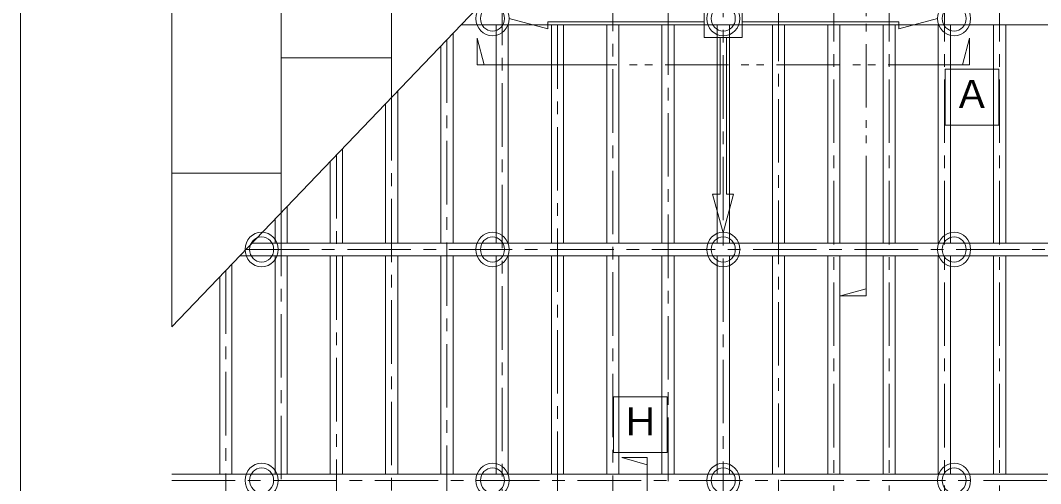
# Model space of a CAD drawing. Units: millimetres on the paper, enlarged 10 times, with parts at other scales. Extents: x -2077 to 2023, y -1433 to 1417.
# Drawn here: x -2077 to -1273, y 410 to 775 of the extents above; entities that cross this region are included whole.
import ezdxf
from ezdxf.enums import TextEntityAlignment as Align

# ---------------------------------------------------------------- set-up
doc = ezdxf.new("R2010")
doc.units = ezdxf.units.MM
doc.header["$LTSCALE"] = 10
doc.linetypes.add('CHAIN1', pattern=[8, 5, -1, 1, -1])
doc.linetypes.add('DOUBLE_CHAIN1', pattern=[8.8, 5, -1, 0.6, -0.6, 0.6, -1])
for name, color, linetype, lineweight in [('0-0_基本', 7, 'Continuous', 9), ('0-1_軸組', 7, 'Continuous', 9), ('0-2_インサート', 7, 'Continuous', 9), ('0-3_文字', 7, 'Continuous', 9), ('0-4_ブレース', 7, 'Continuous', 9), ('0-5_仕上', 7, 'Continuous', 9), ('F-0_図枠', 7, 'Continuous', 9)]:
    doc.layers.add(name, color=color, linetype=linetype, lineweight=lineweight)
doc.styles.add('ＭＳ ゴシック', font='')
doc.styles.get('ＭＳ ゴシック').set_extended_font_data('MS Gothic')

msp = doc.modelspace()

# ---------------------------------------------------------------- linework, layer by layer
at = {"layer": '0-0_基本', "color": 4, "linetype": 'CHAIN1'}
for p, q in [((-1436.07, 1048.28), (-1436.07, 118.28)), ((-1392.48, 1048.28), (-1392.48, 118.28)), ((-1348.9, 1048.28), (-1348.9, 118.28)), ((-1305.32, 1048.28), (-1305.32, 118.28)), ((-1479.65, 1032.78), (-1479.65, 118.28)), ((-1523.23, 987.28), (-1523.23, 118.28)), ((-1566.81, 941.78), (-1566.81, 118.28)), ((-1610.39, 896.28), (-1610.39, 118.28)), ((-1653.97, 850.78), (-1653.97, 118.28)), ((-1697.55, 805.28), (-1697.55, 118.28)), ((-1741.13, 759.78), (-1741.13, 118.28)), ((-1784.72, 714.28), (-1784.72, 118.28)), ((-1828.3, 668.78), (-1828.3, 118.28)), ((-1871.88, 623.28), (-1871.88, 118.28)), ((-1899.65, 594.28), (-860.79, 594.28)), ((-1915.46, 577.78), (-1915.46, 118.28)), ((-1958.08, 412.28), (-860.79, 412.28))]:
    msp.add_line(p, q, dxfattribs=at)
at = {"layer": '0-1_軸組'}
for p, q in [((-1736.34, 764.78), (-1736.34, 599.28)), ((-904.47, 771.28), (-1730.12, 771.28)), ((-1702.34, 771.28), (-1702.34, 599.28)), ((-1692.76, 771.28), (-1692.76, 599.28)), ((-1658.76, 771.28), (-1658.76, 599.28)), ((-1649.18, 771.28), (-1649.18, 599.28)), ((-1615.18, 771.28), (-1615.18, 599.28)), ((-1605.6, 771.28), (-1605.6, 599.28)), ((-1571.6, 771.28), (-1571.6, 599.28)), ((-1562.02, 771.28), (-1562.02, 599.28)), ((-1528.02, 771.28), (-1528.02, 599.28)), ((-1518.44, 771.28), (-1518.44, 599.28)), ((-1484.44, 771.28), (-1484.44, 599.28)), ((-1474.86, 771.28), (-1474.86, 599.28)), ((-1440.85, 771.28), (-1440.85, 599.28)), ((-1431.28, 771.28), (-1431.28, 599.28)), ((-1397.27, 771.28), (-1397.27, 599.28)), ((-1387.69, 771.28), (-1387.69, 599.28)), ((-1353.69, 771.28), (-1353.69, 599.28)), ((-1344.11, 771.28), (-1344.11, 599.28)), ((-1310.11, 771.28), (-1310.11, 599.28)), ((-1300.53, 771.28), (-1300.53, 599.28)), ((-1745.92, 754.78), (-1745.92, 599.28)), ((-1779.93, 719.28), (-1779.93, 599.28)), ((-1789.5, 709.28), (-1789.5, 599.28)), ((-1823.51, 673.78), (-1823.51, 599.28)), ((-1833.09, 663.78), (-1833.09, 599.28)), ((-1867.09, 628.28), (-1867.09, 599.28)), ((-1876.67, 618.28), (-1876.67, 599.28)), ((-904.47, 599.28), (-1894.87, 599.28)), ((-904.47, 589.28), (-1904.44, 589.28)), ((-1876.67, 589.28), (-1876.67, 417.28)), ((-1867.09, 589.28), (-1867.09, 417.28)), ((-1833.09, 589.28), (-1833.09, 417.28)), ((-1823.51, 589.28), (-1823.51, 417.28)), ((-1789.5, 589.28), (-1789.5, 417.28)), ((-1779.93, 589.28), (-1779.93, 417.28)), ((-1745.92, 589.28), (-1745.92, 417.28)), ((-1736.34, 589.28), (-1736.34, 417.28)), ((-1702.34, 589.28), (-1702.34, 417.28)), ((-1692.76, 589.28), (-1692.76, 417.28)), ((-1658.76, 589.28), (-1658.76, 417.28)), ((-1649.18, 589.28), (-1649.18, 417.28)), ((-1615.18, 589.28), (-1615.18, 417.28)), ((-1605.6, 589.28), (-1605.6, 417.28)), ((-1571.6, 589.28), (-1571.6, 417.28)), ((-1562.02, 589.28), (-1562.02, 417.28)), ((-1528.02, 589.28), (-1528.02, 417.28)), ((-1518.44, 589.28), (-1518.44, 417.28)), ((-1484.44, 589.28), (-1484.44, 417.28)), ((-1474.86, 589.28), (-1474.86, 417.28)), ((-1440.85, 589.28), (-1440.85, 417.28)), ((-1431.28, 589.28), (-1431.28, 417.28)), ((-1397.27, 589.28), (-1397.27, 417.28)), ((-1387.69, 589.28), (-1387.69, 417.28)), ((-1353.69, 589.28), (-1353.69, 417.28)), ((-1344.11, 589.28), (-1344.11, 417.28)), ((-1310.11, 589.28), (-1310.11, 417.28)), ((-1300.53, 589.28), (-1300.53, 417.28)), ((-1910.67, 582.78), (-1910.67, 417.28)), ((-1920.25, 572.78), (-1920.25, 417.28)), ((-904.47, 417.28), (-1958.08, 417.28))]:
    msp.add_line(p, q, dxfattribs=at)
at = {"layer": '0-2_インサート'}
for centre, major_axis in [((-1705.23, 776.28), (0, 13.62)), ((-1523.23, 776.28), (0, 13.62)), ((-1341.23, 776.28), (0, 13.62)), ((-1705.23, 776.28), (0, 9.89)), ((-1523.23, 776.28), (0, 9.89)), ((-1341.23, 776.28), (0, 9.89)), ((-1887.23, 594.28), (0, 13.62)), ((-1887.23, 594.28), (0, 9.89)), ((-1705.23, 594.28), (0, 13.62)), ((-1705.23, 594.28), (0, 9.89)), ((-1523.23, 594.28), (0, 13.62)), ((-1523.23, 594.28), (0, 9.89)), ((-1341.23, 594.28), (0, 13.62)), ((-1341.23, 594.28), (0, 9.89)), ((-1887.23, 412.28), (0, 13.62)), ((-1887.23, 412.28), (0, 9.89)), ((-1705.23, 412.28), (0, 13.62)), ((-1705.23, 412.28), (0, 9.89)), ((-1523.23, 412.28), (0, 13.62)), ((-1523.23, 412.28), (0, 9.89)), ((-1341.23, 412.28), (0, 13.62)), ((-1341.23, 412.28), (0, 9.89))]:
    msp.add_ellipse(centre, major_axis=major_axis, ratio=0.95783, dxfattribs=at)
at = {"layer": '0-3_文字', "color": 4, "linetype": 'DOUBLE_CHAIN1'}
for p, q in [((-1410.67, 932.18), (-1410.67, 620.39)), ((-1657.17, 739.88), (-1387.69, 739.88))]:
    msp.add_line(p, q, dxfattribs=at)
at = {"layer": '0-3_文字'}
for p, q in [((-1717.23, 760.81), (-1711.86, 739.88)), ((-1717.23, 739.88), (-1717.23, 760.81)), ((-1329.23, 760.81), (-1334.6, 739.88)), ((-1329.23, 739.88), (-1329.23, 760.81)), ((-1657.17, 739.88), (-1717.23, 739.88)), ((-1389.28, 739.88), (-1329.23, 739.88)), ((-1348.18, 736.3), (-1306.04, 736.3)), ((-1348.18, 692.3), (-1348.18, 736.3)), ((-1306.04, 736.3), (-1306.04, 692.3)), ((-1306.04, 692.3), (-1348.18, 692.3)), ((-1410.67, 620.39), (-1410.67, 557.69)), ((-1430.71, 557.69), (-1410.67, 563.3)), ((-1410.67, 557.69), (-1430.71, 557.69)), ((-1609.67, 478.22), (-1567.53, 478.22)), ((-1609.67, 434.22), (-1609.67, 478.22)), ((-1567.53, 478.22), (-1567.53, 434.22)), ((-1567.53, 434.22), (-1609.67, 434.22)), ((-1603.26, 430.27), (-1583.22, 424.67)), ((-1583.22, 430.27), (-1603.26, 430.27)), ((-1583.22, 430.27), (-1583.22, 400.27))]:
    msp.add_line(p, q, dxfattribs=at)
at = {"layer": '0-4_ブレース'}
for p, q in [((-1692.18, 776.28), (-1661.65, 768.1)), ((-1661.65, 773.78), (-1661.65, 768.1)), ((-1661.65, 773.78), (-1538.23, 773.78)), ((-1384.81, 773.78), (-1508.23, 773.78)), ((-1354.28, 776.28), (-1384.81, 768.1)), ((-1384.81, 773.78), (-1384.81, 768.1)), ((-1525.73, 637.86), (-1525.73, 761.28)), ((-1520.73, 637.86), (-1520.73, 761.28)), ((-1523.23, 607.33), (-1515.05, 637.86)), ((-1520.73, 637.86), (-1515.05, 637.86))]:
    msp.add_line(p, q, dxfattribs=at)
msp.add_lwpolyline([(-1538.23, 761.28), (-1508.23, 761.28), (-1508.23, 791.28), (-1538.23, 791.28)], close=True, dxfattribs=at)
msp.add_lwpolyline([(-1523.23, 607.33), (-1531.77, 637.86), (-1525.73, 637.86)], dxfattribs=at)
at = {"layer": '0-5_仕上'}
for p, q in [((-1871.88, 623.28), (-1871.88, 1048.28)), ((-1784.72, 714.28), (-1784.72, 1048.28)), ((-1784.72, 745.28), (-1871.88, 745.28)), ((-1871.88, 654.28), (-1958.08, 654.28))]:
    msp.add_line(p, q, dxfattribs=at)
msp.add_lwpolyline([(-1958.08, 1048.28), (-1958.08, 533.28), (-1464.8, 1048.28)], dxfattribs=at)
at = {"layer": 'F-0_図枠'}
msp.add_line((-2077.43, -1432.82), (-2077.43, 1417.18), dxfattribs=at)

# ---------------------------------------------------------------- texts
at = {"layer": '0-3_文字', "style": 'ＭＳ ゴシック'}
for s, p in [('Ａ', (-1342.11, 699.3)), ('Ｈ', (-1603.6, 441.22))]:
    msp.add_text(s, height=21.99, dxfattribs=at).set_placement(p, align=Align.BOTTOM_LEFT)

doc.saveas('drawing.dxf')
